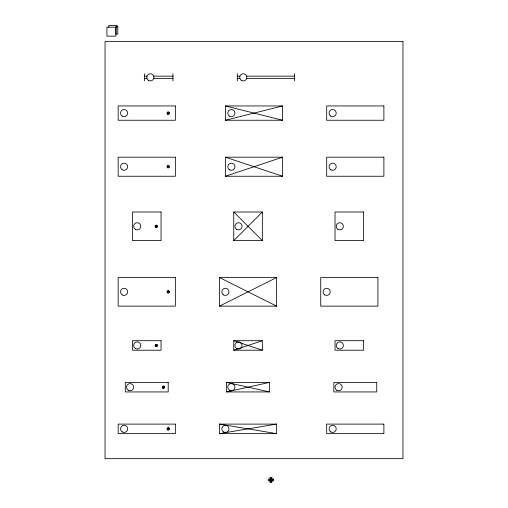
<?xml version="1.0" encoding="UTF-8"?>
<svg xmlns="http://www.w3.org/2000/svg" width="508" height="508" viewBox="0 0 508 508"><rect width="100%" height="100%" fill="white"/><g stroke="black" fill="none" stroke-linecap="round" stroke-linejoin="round"><path stroke-width="0.76" d="M233.744 240.601L262.344 212.001L233.744 212.001L233.744 240.601L262.344 240.601L262.344 212.001M219.443 306.14L276.638 277.539L276.638 306.14L219.443 306.14L219.443 277.539L276.638 277.539M225.4 176.251L282.6 157.188L282.6 176.251L225.4 176.251L225.4 157.188L282.6 157.188M233.744 350.228L262.344 340.697L262.344 350.228L233.744 350.228L233.744 340.697L262.344 340.697M225.4 120.25L282.6 105.95L282.6 120.25L225.4 120.25L225.4 105.95L282.6 105.95M226.593 391.935L269.488 382.397L269.488 391.935L226.593 391.935L226.593 382.397L269.488 382.397M219.443 433.642L276.638 424.104L276.638 433.642L219.443 433.642L219.443 424.104L276.638 424.104M144.374 76.162L146.958 76.162M153.702 76.162L172.974 76.162M237.319 76.162L239.903 76.162M246.647 76.162L294.513 76.162M144.374 78.543L146.958 78.543M153.702 78.543L172.974 78.543M237.319 78.543L239.903 78.543M246.647 78.543L294.513 78.543M270.085 479.025L271.837 479.025M270.085 480.924L271.837 480.924M219.443 424.104L276.638 433.642M226.593 382.397L269.488 391.935M225.4 105.95L282.6 120.25M225.4 157.188L282.6 176.251M233.744 340.697L262.344 350.228M219.443 277.539L276.638 306.14M233.744 212.001L262.344 240.601M294.513 73.774L294.513 80.924M271.869 479.133L271.869 480.816M237.319 73.774L237.319 80.924M172.974 73.774L172.974 80.924M144.374 73.774L144.374 80.924M115.856 27.21L115.856 36.144L106.915 36.144L106.915 27.21L116.891 27.184L116.891 25.4L108.788 25.4L108.788 27.184M155.696 226.257C156.693 228.346 157.321 224.422 155.702 226.219M155.994 226.282L156.585 226.32L155.994 226.282M155.696 345.421C156.762 347.51 157.251 343.478 155.696 345.421M155.994 345.44L156.585 345.504L155.994 345.421M167.608 113.055C168.707 115.145 169.101 111.163 167.615 113.011M167.907 113.074L168.504 113.119L167.907 113.074M167.608 166.681C168.796 168.745 169.031 164.725 167.608 166.681M167.907 166.7L168.497 166.764L167.913 166.656M162.846 387.121C163.855 389.204 164.509 385.248 162.846 387.083M163.144 387.147L163.735 387.21L163.144 387.121M167.608 291.795C168.732 293.872 169.113 289.865 167.615 291.751M167.907 291.814L168.497 291.878L167.913 291.776M167.608 428.828C168.694 430.905 169.183 426.93 167.608 428.828M167.907 428.854L168.504 428.892L167.913 428.828M117.78 26.295L115.995 26.295L115.995 34.119L117.78 34.119L117.78 26.295M402.952 41.605L105.048 41.605L105.048 458.66L402.952 458.66L402.952 41.605M175.355 105.95L118.161 105.95L118.161 120.25L175.355 120.25L175.355 105.95M383.883 105.95L326.688 105.95L326.688 120.25L383.883 120.25L383.883 105.95M175.355 157.188L118.161 157.188L118.161 176.251L175.355 176.251L175.355 157.188M383.883 157.188L326.688 157.188L326.688 176.251L383.883 176.251L383.883 157.188M161.055 212.001L132.455 212.001L132.455 240.601L161.055 240.601L161.055 212.001M363.626 212.001L335.026 212.001L335.026 240.601L363.626 240.601L363.626 212.001M175.355 277.539L118.161 277.539L118.161 306.14L175.355 306.14L175.355 277.539M377.927 277.539L320.732 277.539L320.732 306.14L377.927 306.14L377.927 277.539M161.055 340.697L132.455 340.697L132.455 350.228L161.055 350.228L161.055 340.697M363.626 340.697L335.026 340.697L335.026 350.228L363.626 350.228L363.626 340.697M168.205 382.397L125.305 382.397L125.305 391.935L168.205 391.935L168.205 382.397M376.733 382.397L333.839 382.397L333.839 391.935L376.733 391.935L376.733 382.397M175.355 424.104L118.161 424.104L118.161 433.642L175.355 433.642L175.355 424.104M383.883 424.104L326.688 424.104L326.688 433.642L383.883 433.642L383.883 424.104M271.837 477.349L270.085 477.349L270.085 482.6L271.837 482.6L271.837 477.349M273.628 479.133L268.294 479.133L268.294 480.816L273.628 480.816L273.628 479.133M324.682 294.799A3.575 3.575 0 0 0 330.251 292.094A3.575 3.575 0 0 0 325.126 288.62A3.575 3.575 0 0 0 324.682 294.799M336.817 390.265A3.575 3.575 0 0 0 342.176 387.166A3.575 3.575 0 0 0 336.817 384.073A3.575 3.575 0 0 0 336.817 390.265M330.86 431.965A3.575 3.575 0 0 0 336.22 428.873A3.575 3.575 0 0 0 330.86 425.774A3.575 3.575 0 0 0 330.86 431.965M338.01 348.558A3.575 3.575 0 0 0 343.37 345.459A3.575 3.575 0 0 0 338.01 342.367A3.575 3.575 0 0 0 338.01 348.558M337.795 229.26A3.575 3.575 0 0 0 343.364 226.555A3.575 3.575 0 0 0 338.233 223.082A3.575 3.575 0 0 0 337.795 229.26M330.86 169.818A3.575 3.575 0 0 0 336.22 166.719A3.575 3.575 0 0 0 330.86 163.627A3.575 3.575 0 0 0 330.86 169.818M330.645 116.059A3.575 3.575 0 0 0 336.213 113.354A3.575 3.575 0 0 0 331.083 109.88A3.575 3.575 0 0 0 330.645 116.059M223.615 431.965A3.575 3.575 0 0 0 228.975 428.873A3.575 3.575 0 0 0 223.615 425.774A3.575 3.575 0 0 0 223.615 431.965M229.572 390.265A3.575 3.575 0 0 0 234.937 387.166A3.575 3.575 0 0 0 229.572 384.073A3.575 3.575 0 0 0 229.572 390.265M236.722 348.558A3.575 3.575 0 0 0 242.081 345.459A3.575 3.575 0 0 0 236.722 342.367A3.575 3.575 0 0 0 236.722 348.558M223.615 294.932A3.575 3.575 0 0 0 228.975 291.84A3.575 3.575 0 0 0 223.615 288.741A3.575 3.575 0 0 0 223.615 294.932M236.506 229.26A3.575 3.575 0 0 0 242.075 226.555A3.575 3.575 0 0 0 236.95 223.082A3.575 3.575 0 0 0 236.506 229.26M229.572 169.818A3.575 3.575 0 0 0 234.937 166.719A3.575 3.575 0 0 0 229.572 163.627A3.575 3.575 0 0 0 229.572 169.818M229.572 116.192A3.575 3.575 0 0 0 234.937 113.1A3.575 3.575 0 0 0 229.572 110.001A3.575 3.575 0 0 0 229.572 116.192M122.326 431.965A3.575 3.575 0 0 0 127.692 428.873A3.575 3.575 0 0 0 122.326 425.774A3.575 3.575 0 0 0 122.326 431.965M167.761 429.647A0.895 0.895 0 0 0 169.101 428.873A0.895 0.895 0 0 0 167.761 428.098A0.895 0.895 0 0 0 167.761 429.647M167.608 429.901A1.194 1.194 0 0 0 169.399 428.873A1.194 1.194 0 0 0 167.608 427.838A1.194 1.194 0 0 0 167.608 429.901M128.289 390.265A3.575 3.575 0 0 0 133.648 387.166A3.575 3.575 0 0 0 128.289 384.073A3.575 3.575 0 0 0 128.289 390.265M162.992 387.941A0.895 0.895 0 0 0 164.332 387.166A0.895 0.895 0 0 0 162.992 386.391A0.895 0.895 0 0 0 162.992 387.941M162.846 388.201A1.194 1.194 0 0 0 164.63 387.166A1.194 1.194 0 0 0 162.846 386.137A1.194 1.194 0 0 0 162.846 388.201M135.433 348.558A3.575 3.575 0 0 0 140.799 345.459A3.575 3.575 0 0 0 135.433 342.367A3.575 3.575 0 0 0 135.433 348.558M155.842 346.234A0.895 0.895 0 0 0 157.182 345.459A0.895 0.895 0 0 0 155.842 344.684A0.895 0.895 0 0 0 155.842 346.234M155.696 346.494A1.194 1.194 0 0 0 157.48 345.459A1.194 1.194 0 0 0 155.696 344.43A1.194 1.194 0 0 0 155.696 346.494M122.326 294.932A3.575 3.575 0 0 0 127.692 291.84A3.575 3.575 0 0 0 122.326 288.741A3.575 3.575 0 0 0 122.326 294.932M167.608 292.868A1.194 1.194 0 0 0 169.399 291.84A1.194 1.194 0 0 0 167.608 290.805A1.194 1.194 0 0 0 167.608 292.868M167.704 292.576A0.895 0.895 0 0 0 169.094 291.903A0.895 0.895 0 0 0 167.811 291.033A0.895 0.895 0 0 0 167.704 292.576M135.433 229.394A3.575 3.575 0 0 0 140.799 226.301A3.575 3.575 0 0 0 135.433 223.203A3.575 3.575 0 0 0 135.433 229.394M155.842 227.076A0.895 0.895 0 0 0 157.182 226.301A0.895 0.895 0 0 0 155.842 225.527A0.895 0.895 0 0 0 155.842 227.076M155.696 227.33A1.194 1.194 0 0 0 157.48 226.301A1.194 1.194 0 0 0 155.696 225.266A1.194 1.194 0 0 0 155.696 227.33M122.111 169.678A3.575 3.575 0 0 0 127.679 166.973A3.575 3.575 0 0 0 122.555 163.506A3.575 3.575 0 0 0 122.111 169.678M167.761 167.494A0.895 0.895 0 0 0 169.101 166.719A0.895 0.895 0 0 0 167.761 165.945A0.895 0.895 0 0 0 167.761 167.494M167.608 167.754A1.194 1.194 0 0 0 169.399 166.719A1.194 1.194 0 0 0 167.608 165.691A1.194 1.194 0 0 0 167.608 167.754M122.111 116.059A3.575 3.575 0 0 0 127.679 113.354A3.575 3.575 0 0 0 122.555 109.88A3.575 3.575 0 0 0 122.111 116.059M167.761 113.875A0.895 0.895 0 0 0 169.101 113.1A0.895 0.895 0 0 0 167.761 112.325A0.895 0.895 0 0 0 167.761 113.875M167.538 114.084A1.194 1.194 0 0 0 169.393 113.182A1.194 1.194 0 0 0 167.684 112.027A1.194 1.194 0 0 0 167.538 114.084M241.275 80.308A3.575 3.575 0 0 0 246.844 77.603A3.575 3.575 0 0 0 241.713 74.136A3.575 3.575 0 0 0 241.275 80.308M148.33 80.308A3.575 3.575 0 0 0 153.899 77.603A3.575 3.575 0 0 0 148.768 74.136A3.575 3.575 0 0 0 148.33 80.308"/></g></svg>
